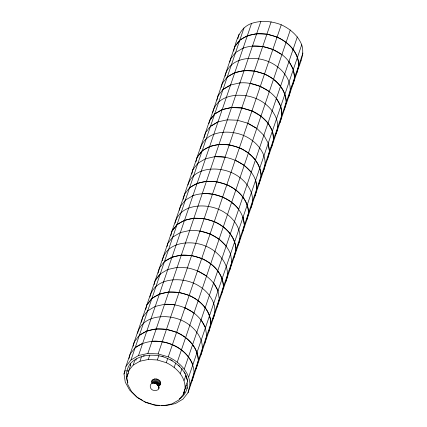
<?xml version="1.0" encoding="UTF-8"?>
<svg xmlns="http://www.w3.org/2000/svg" width="427" height="427" viewBox="0 0 427 427"><rect width="100%" height="100%" fill="white"/><g stroke="black" fill="none" stroke-linecap="round" stroke-linejoin="round"><path stroke-width="0.64" d="M179.255 399.074C187.939 393.902 189.753 382.149 185.115 373.614C180.263 365.395 172.193 359.844 163.263 356.812C152.001 353.663 138.492 354.672 130.203 363.777C126.387 369.19 124.946 376.4 127.892 382.528M158.203 383.766L158.769 379.95C156.287 377.735 150.357 379.059 151.788 383.099C157.734 381.119 163.034 390.86 154.558 390.443C149.146 390.588 148.447 382.005 154.499 383.227M184.101 393.342L184.528 390.732M158.924 385.8C161.55 384.748 160.963 381.146 158.769 379.95M135.823 360.634L136.24 358.749M142.917 400.574L136.704 397.009L129.653 390.113L125.282 382.176L124.011 373.988L125.976 366.339L134.313 341.835L139.351 335.36L151.868 298.574C172.257 283.074 209.513 296.946 210.869 323.687L198.352 360.468L196.356 368.234L188.013 392.744L183.018 399.096L175.476 403.536L166.119 405.629L161.636 405.426M128.991 358.568L130.15 354.063L135.145 347.711L142.693 343.271M133.171 346.292L134.35 341.717L146.872 304.931L151.868 298.574M137.553 333.263C142.207 315.131 166.327 313.786 180.808 319.983C194.296 325.577 207.1 340.709 200.573 355.84M141.385 322.305L142.709 317.165L147.705 310.808M145.724 309.394L146.909 304.814L159.426 268.033L164.464 261.559L176.981 224.778C197.37 209.273 234.626 223.145 235.987 249.886L223.465 286.666L221.469 294.433L208.952 331.219M149.946 297C154.099 278.361 178.726 276.76 193.362 283.085C207.09 288.599 220.61 305.054 212.358 319.919M154.104 284.766L155.263 280.261L160.258 273.91M158.118 273.131L159.468 267.916L171.985 231.13L176.981 224.778M162.34 260.737C166.034 241.618 191.093 239.728 205.921 246.182C219.409 251.775 232.213 266.907 225.686 282.039M166.989 246.592L167.822 243.363L172.818 237.006M170.843 235.592L172.022 231.012L184.539 194.232L189.577 187.757L202.094 150.977C222.483 135.476 259.739 149.343 261.1 176.084L248.583 212.87L246.582 220.631L234.065 257.417L233.254 258.511M175.059 223.198C179.217 204.565 203.839 202.964 218.48 209.283C232.203 214.802 245.722 231.253 237.471 246.117M179.383 210.33L180.381 206.465M183.236 199.329L184.581 194.114L197.098 157.333L202.094 150.977M187.944 185.024C193.137 167.416 216.686 166.3 231.034 172.385C244.522 177.974 257.326 193.111 250.798 208.243M191.776 174.067L192.935 169.562M195.956 161.79L197.135 157.216L209.657 120.43L214.653 114.078L222.195 109.638L231.546 107.545L241.794 108.004L251.93 110.977L260.966 116.165L268.017 123.061L272.389 130.993L273.654 139.186L261.137 175.967L259.141 183.733L246.619 220.513M200.338 148.761C204.992 130.63 229.112 129.285 243.593 135.482C257.081 141.075 269.885 156.207 263.358 171.339M204.17 137.804L205.494 132.664M208.84 123.616L222.211 83.532L227.249 77.057L239.766 40.277C260.155 24.771 297.411 38.643 298.772 65.384L286.25 102.17L284.254 109.931L271.737 146.717M212.731 112.498C216.884 93.86 241.511 92.259 256.147 98.584C269.875 104.097 283.395 120.553 275.143 135.418M216.889 100.265L218.048 95.76M221.234 87.354L222.253 83.414L234.77 46.628L239.766 40.277M225.125 76.236C228.819 57.117 253.878 55.227 268.706 61.68C282.194 67.274 294.998 82.406 288.471 97.537M229.774 62.091L230.607 58.862M233.628 51.091C236.35 40.031 239.584 27.691 251.524 23.442C261.265 20.138 271.775 21.099 281.265 24.782C290.152 28.908 297.982 35.553 301.718 44.803C305.033 54.512 299.519 63.778 296.85 72.916M237.844 38.697L238.987 34.24M188.013 392.744L189.972 385.095L198.315 360.585C196.954 333.845 159.698 319.972 139.309 335.478L130.972 359.982L125.976 366.339M192.177 380.51L194.152 372.819M204.736 343.607L206.711 335.916L205.44 327.728L201.069 319.796M195.625 369.093L196.393 368.117L208.91 331.336L210.911 323.57L223.428 286.784C222.072 260.043 184.811 246.176 164.422 261.676L151.905 298.462L146.909 304.814M217.29 306.709L219.264 299.017L217.994 290.83L213.623 282.893M231.824 262.119L229.849 269.811L229.08 270.787M172.022 231.012L177.018 224.661L189.54 187.875C209.929 172.375 247.185 186.247 248.541 212.988L236.024 249.768L234.023 257.534L221.506 294.315M242.403 232.907L244.377 225.216L243.112 217.028M254.962 196.009C263.859 172.604 235.378 154.809 214.813 156.72M267.521 159.106L269.496 151.42L268.225 143.226L263.854 135.295M258.41 184.592L259.178 183.615L271.695 146.835L273.696 139.069L286.213 102.283C284.857 75.542 247.596 61.675 227.207 77.175L214.69 113.961L209.694 120.313M280.075 122.207C288.972 98.84 260.481 80.943 239.926 82.918M284.291 109.814L296.808 73.033L298.809 65.267L302.989 52.991M186.418 385.154L183.236 394.5L178.71 400.056L171.958 403.899L163.642 405.65L154.569 405.143L145.634 402.426L137.707 397.761L131.569 391.612L127.817 384.578L126.819 377.345L130.587 365.01M183.236 394.5L186.786 382.795M124.011 373.988L125.266 370.305M197.135 157.216L202.136 150.859L214.653 114.078M234.807 46.511L239.803 40.159L243.982 27.883M126.819 377.345L128.308 372.979M128.676 370.62L133.203 365.064L134.686 360.703M130.972 359.982L138.513 355.542L146.856 331.037M139.351 335.36L146.893 330.92L159.41 294.134M151.905 298.462L159.452 294.022L171.969 257.235M164.464 261.559L172.006 257.118L184.523 220.337M177.018 224.661L184.565 220.22L197.082 183.434M189.577 187.757L197.119 183.316L209.636 146.536M202.136 150.859L209.678 146.418L222.195 109.638M214.69 113.961L222.237 109.52L234.754 72.734M227.249 77.057L234.791 72.617L247.308 35.836M239.803 40.159L247.35 35.719L251.524 23.442M133.203 365.064L139.955 361.226L141.438 356.86M138.513 355.542L147.865 353.455L156.207 328.945M146.893 330.92L156.245 328.827L168.761 292.047M159.452 294.022L168.804 291.929L181.32 255.143M172.006 257.118L181.358 255.026L193.879 218.245M184.565 220.22L193.917 218.128L206.433 181.342M197.119 183.316L206.476 181.224L218.992 144.443M209.678 146.418L219.03 144.326L231.546 107.545M222.237 109.52L231.589 107.428L244.105 70.642M234.791 72.617L244.143 70.524L256.664 33.744M247.35 35.719L256.702 33.626L260.881 21.35M139.955 361.226L148.27 359.47L149.76 355.109M147.865 353.455L158.113 353.914L166.45 329.404M156.245 328.827L166.493 329.292L179.009 292.506M168.804 291.929L179.052 292.388L191.568 255.608M181.358 255.026L191.606 255.49L204.122 218.704M193.917 218.128L204.165 218.587L216.681 181.806M206.476 181.224L216.719 181.688L229.235 144.908M219.03 144.326L229.278 144.79L241.794 108.004M231.589 107.428L241.837 107.887L254.353 71.106M244.143 70.524L254.391 70.989L266.907 34.203M256.702 33.626L266.95 34.085L271.124 21.814M148.27 359.47L157.344 359.977L158.828 355.616M185.094 387.78C185.169 376.256 176.154 367.257 166.279 362.694L167.763 358.333M189.972 385.095C189.828 372.029 179.505 361.952 168.249 356.887L176.591 332.377M198.352 360.468C198.208 347.407 187.885 337.33 176.629 332.259L189.145 295.479M210.911 323.57C210.767 310.504 200.444 300.432 189.188 295.361L201.704 258.575M223.465 286.666C223.326 273.606 212.998 263.528 201.741 258.458L214.258 221.677M236.024 249.768C235.88 236.707 225.557 226.63 214.301 221.56L226.817 184.774M248.583 212.87C248.439 199.804 238.111 189.727 226.854 184.661L239.376 147.875M261.137 175.967C260.993 162.906 250.67 152.829 239.414 147.758L251.93 110.977M273.696 139.069C273.552 126.008 263.229 115.93 251.973 110.86L264.489 74.074M286.25 102.17C286.111 89.104 275.783 79.027 264.526 73.956L277.043 37.176M298.809 65.267C298.665 52.206 288.342 42.129 277.086 37.058L281.265 24.782M174.205 367.359L175.689 362.998M177.285 362.075L185.622 337.565M185.665 337.447L198.181 300.667M198.219 300.549L210.741 263.763M210.778 263.646L223.294 226.865M223.337 226.748L235.853 189.962M235.891 189.85L248.407 153.063M248.45 152.946L260.966 116.165M261.004 116.048L273.526 79.262M273.563 79.144L286.079 42.364M286.122 42.246L290.296 29.97M180.343 373.508L182.041 368.522M184.331 368.971L192.673 344.461M192.71 344.343L205.232 307.563M205.27 307.445L217.786 270.665M217.829 270.547L230.345 233.761M230.383 233.644L242.899 196.863M242.942 196.746L255.458 159.96M255.495 159.847L268.017 123.061M268.055 122.944L280.571 86.163M280.614 86.046L293.13 49.26M293.168 49.142L297.347 36.866M184.096 380.542L186.001 374.938M188.707 376.902L197.044 352.398M197.087 352.28L209.604 315.494M209.641 315.377L222.157 278.596M222.2 278.479L234.717 241.693M234.754 241.581L247.276 204.795M247.313 204.677L259.829 167.896M259.872 167.779L272.389 130.993M272.426 130.875L284.942 94.095M284.985 93.977L297.502 57.191M297.539 57.079L301.718 44.803M158.614 383.873L159.81 380.879M159.009 384.087L160.493 381.968M230.591 58.905L235.603 52.505M218.037 95.808L223.043 89.408L230.591 84.968L239.942 82.875M205.478 132.706L210.49 126.307L218.032 121.866L227.388 119.773M192.919 169.604L197.931 163.21M180.365 206.508L185.377 200.108M300.256 61.616L301.024 60.639M296.039 74.01L296.808 73.033M291.865 86.286C298.441 75.184 291.321 61.621 281.916 54.597C270.793 46.746 256.195 43.575 243.134 48.112M155.252 280.309L160.248 273.953L167.806 269.469M279.306 123.184L280.091 122.165M270.926 147.811L271.695 146.835M258.372 184.71L259.141 183.733M254.193 196.986L254.978 195.966M216.521 307.686L217.306 306.666M208.141 332.313L208.91 331.336M191.408 381.487L192.193 380.468M158.844 384.85L160.744 383.115M158.919 385.175L160.552 384.204M235.587 52.553L243.144 48.064M223.033 89.451L230.575 85.01M210.474 126.349L218.016 121.908M197.914 163.253L205.478 158.769L214.829 156.677L225.077 157.136M185.361 200.151L192.919 195.667M172.802 237.054L180.359 232.566L189.716 230.473M147.689 310.851L155.247 306.367M135.129 347.754C155.519 332.185 192.855 346.078 194.136 372.862M158.102 385.789L159.922 385.127M192.903 195.71C213.815 188.216 243.102 201.363 244.367 225.264M167.79 269.512L177.157 267.377L187.405 267.836M155.231 306.41L164.603 304.275L174.846 304.739M143.04 355.974L144.31 355.755M252.485 46.02L262.733 46.479L272.869 49.452L281.9 54.64M227.372 119.816L237.631 120.238M202.259 193.618C215.998 192.913 229.875 198.486 238.725 209.139M189.7 230.521C206.257 229.545 224.079 238.095 230.537 253.969M164.587 304.318C181.165 303.394 198.923 311.886 205.424 327.771M152.028 341.221C168.58 340.33 186.348 348.832 192.871 364.669M159.719 405.34L155.876 405.17L152.706 404.241M266.95 34.085L277.086 37.058M254.391 70.989L264.526 73.956M250.174 83.382L260.31 86.35L269.346 91.538M241.837 107.887L251.973 110.86M237.615 120.281L247.767 123.206L256.803 128.394L263.838 135.338M229.278 144.79L239.414 147.758M216.719 181.688L226.854 184.661M204.165 218.587L214.301 221.56M199.948 230.98L210.084 233.953L219.115 239.141L226.166 246.037M191.606 255.49L201.741 258.458M187.389 267.884C200.412 270.328 212.87 278.255 217.983 290.872M179.052 292.388L189.188 295.361M166.493 329.292L176.629 332.259M158.113 353.914L168.249 356.887M146.37 402.383L151.441 403.867M157.344 359.977L166.279 362.694M151.532 381.951L155.924 383.601M162.063 356.267L163.263 356.812M247.756 123.254L256.787 128.442M235.197 160.152L244.233 165.34L251.279 172.236M197.525 270.851L206.561 276.039M184.971 307.75L194.002 312.943M144.043 401.225L145.735 402.197M151.729 380.863L157.211 384.289M170.704 359.614L172.289 360.767M126.787 370.353L128.292 371.645M152.359 379.939L158.241 385.223M178.475 365.101L179.82 366.553M153.357 379.267L158.903 386.318M184.096 371.938L185.115 373.614M288.951 61.536L293.322 69.468L294.593 77.661M276.392 98.44L280.769 106.371L282.033 114.559M154.627 378.914L159.138 387.465M185.937 376.214L187.661 381.258M130.203 363.777L130.774 365.661M156.047 378.92L158.022 385.538M158.561 387.342L158.919 388.549M268.209 143.269L269.48 151.462M255.65 180.173L256.921 188.36M230.553 253.926L231.808 262.162M187.079 387.401L187.202 388.73M157.472 379.272L157.974 385.645"/></g></svg>
